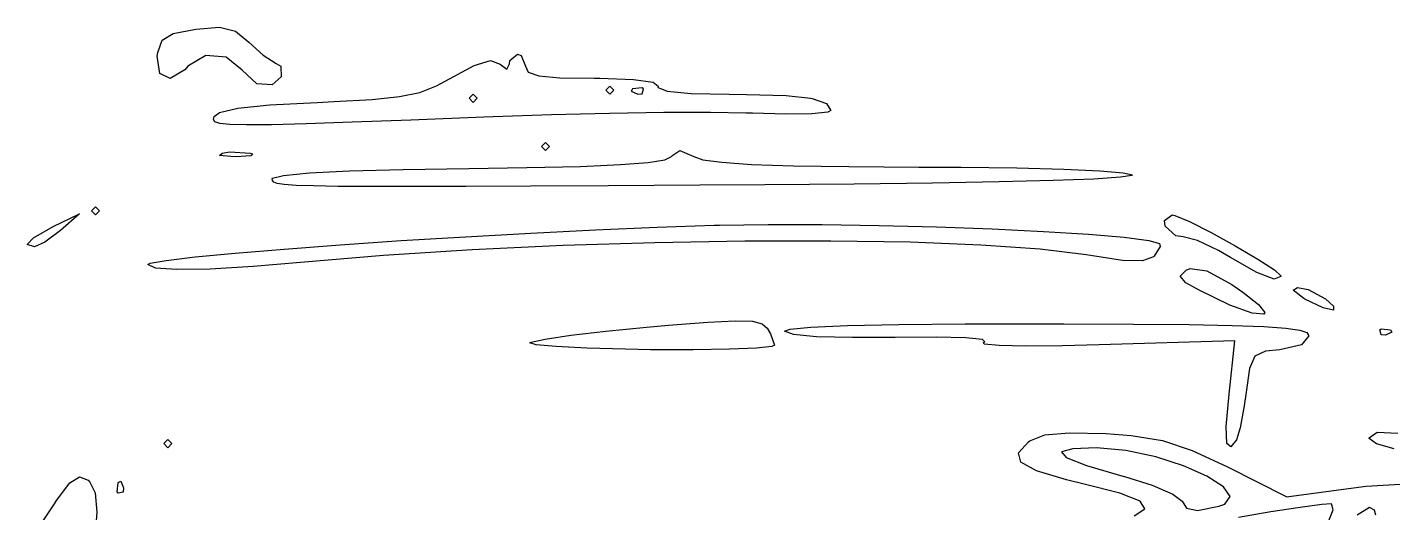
# Model space of a CAD drawing. Extents: x 111.7 to 189.1, y -142.8 to -74.9.
# Drawn here: x 144.24 to 161.72, y -112.05 to -105.83 of the extents above; entities that cross this region are included whole.
import ezdxf

# ---------------------------------------------------------------- set-up
doc = ezdxf.new("R2010")
doc.units = 0
doc.layers.add('BLACK', color=7, linetype='CONTINUOUS')

msp = doc.modelspace()

# ---------------------------------------------------------------- linework, layer by layer
at = {"layer": 'BLACK', "linetype": 'CONTINUOUS'}
for p, q in [((146.112, -105.91), (146.402, -105.856)), ((146.402, -105.856), (146.705, -105.832)), ((146.705, -105.832), (146.907, -105.88)), ((146.907, -105.88), (147.078, -106.021)), ((145.913, -106.154), (145.969, -105.996)), ((145.969, -105.996), (146.112, -105.91)), ((147.078, -106.021), (147.262, -106.19)), ((145.907, -106.202), (145.913, -106.154)), ((145.938, -106.424), (145.907, -106.202)), ((146.528, -106.192), (146.299, -106.33)), ((146.79, -106.213), (146.528, -106.192)), ((146.995, -106.381), (146.79, -106.213)), ((147.262, -106.19), (147.43, -106.296)), ((150.419, -106.256), (150.516, -106.176)), ((150.516, -106.176), (150.563, -106.193)), ((150.563, -106.193), (150.618, -106.33)), ((146.258, -106.376), (146.07, -106.487)), ((146.299, -106.33), (146.258, -106.376)), ((147.18, -106.555), (146.995, -106.381)), ((147.43, -106.296), (147.487, -106.331)), ((147.487, -106.331), (147.494, -106.465)), ((149.703, -106.463), (149.964, -106.323)), ((149.964, -106.323), (150.171, -106.259)), ((150.171, -106.259), (150.294, -106.304)), ((150.294, -106.304), (150.38, -106.369)), ((150.38, -106.369), (150.413, -106.299)), ((150.413, -106.299), (150.419, -106.256)), ((150.618, -106.33), (150.655, -106.407)), ((146.07, -106.487), (145.938, -106.424)), ((147.377, -106.567), (147.18, -106.555)), ((147.494, -106.465), (147.377, -106.567)), ((149.482, -106.583), (149.703, -106.463)), ((150.655, -106.407), (150.791, -106.454)), ((150.791, -106.454), (151.06, -106.478)), ((151.06, -106.478), (151.498, -106.484)), ((151.498, -106.484), (151.572, -106.485)), ((151.572, -106.485), (152.001, -106.499)), ((152.001, -106.499), (152.254, -106.533)), ((152.254, -106.533), (152.315, -106.587)), ((148.658, -106.757), (149.008, -106.72)), ((149.008, -106.72), (149.267, -106.665)), ((149.267, -106.665), (149.482, -106.583)), ((149.95, -106.69), (149.899, -106.741)), ((149.899, -106.741), (149.95, -106.793)), ((150.001, -106.741), (149.95, -106.69)), ((149.95, -106.793), (150.001, -106.741)), ((151.698, -106.587), (151.647, -106.639)), ((151.647, -106.639), (151.698, -106.69)), ((151.75, -106.639), (151.698, -106.587)), ((151.698, -106.69), (151.75, -106.639)), ((151.981, -106.639), (151.973, -106.652)), ((151.973, -106.652), (152.058, -106.69)), ((151.989, -106.621), (151.981, -106.639)), ((152.112, -106.609), (151.989, -106.621)), ((152.058, -106.69), (152.112, -106.683)), ((152.127, -106.621), (152.112, -106.609)), ((152.112, -106.683), (152.127, -106.621)), ((152.315, -106.587), (152.313, -106.604)), ((152.313, -106.604), (152.358, -106.621)), ((152.358, -106.621), (152.432, -106.651)), ((152.432, -106.651), (152.741, -106.68)), ((152.741, -106.68), (153.226, -106.69)), ((153.226, -106.69), (153.449, -106.691)), ((153.449, -106.691), (153.955, -106.707)), ((153.955, -106.707), (154.268, -106.741)), ((154.268, -106.741), (154.288, -106.744)), ((154.288, -106.744), (154.47, -106.806)), ((146.633, -106.973), (146.702, -106.921)), ((146.702, -106.921), (146.937, -106.867)), ((146.937, -106.867), (147.349, -106.825)), ((147.349, -106.825), (147.953, -106.793)), ((147.953, -106.793), (148.167, -106.784)), ((148.167, -106.784), (148.658, -106.757)), ((152.39, -106.924), (151.695, -106.935)), ((152.988, -106.923), (152.39, -106.924)), ((153.441, -106.93), (152.988, -106.923)), ((154.487, -106.918), (154.285, -106.939)), ((154.47, -106.806), (154.526, -106.897)), ((154.526, -106.897), (154.487, -106.918)), ((146.625, -107.012), (146.633, -106.973)), ((146.643, -107.042), (146.625, -107.012)), ((146.707, -107.064), (146.643, -107.042)), ((146.836, -107.078), (146.707, -107.064)), ((147.05, -107.083), (146.836, -107.078)), ((147.369, -107.08), (147.05, -107.083)), ((147.812, -107.068), (147.369, -107.08)), ((148.399, -107.048), (147.812, -107.068)), ((149.15, -107.02), (148.399, -107.048)), ((150.085, -106.983), (149.15, -107.02)), ((150.207, -106.978), (150.085, -106.983)), ((150.951, -106.953), (150.207, -106.978)), ((151.695, -106.935), (150.951, -106.953)), ((153.523, -106.933), (153.441, -106.93)), ((153.949, -106.945), (153.523, -106.933)), ((154.285, -106.939), (153.949, -106.945)), ((146.704, -107.472), (146.736, -107.442)), ((146.736, -107.442), (146.835, -107.426)), ((146.835, -107.426), (147.096, -107.442)), ((147.096, -107.442), (147.125, -107.451)), ((147.125, -107.451), (147.103, -107.478)), ((150.824, -107.358), (150.875, -107.307)), ((150.875, -107.41), (150.824, -107.358)), ((150.875, -107.307), (150.927, -107.358)), ((150.927, -107.358), (150.875, -107.41)), ((152.493, -107.476), (152.596, -107.411)), ((152.596, -107.411), (152.774, -107.488)), ((146.847, -107.488), (146.704, -107.472)), ((146.916, -107.489), (146.847, -107.488)), ((147.103, -107.478), (146.916, -107.489)), ((150.634, -107.629), (151.321, -107.613)), ((151.321, -107.613), (151.834, -107.591)), ((151.834, -107.591), (152.188, -107.564)), ((152.188, -107.564), (152.4, -107.528)), ((152.4, -107.528), (152.487, -107.485)), ((152.487, -107.485), (152.493, -107.476)), ((152.774, -107.488), (152.888, -107.527)), ((152.888, -107.527), (153.131, -107.561)), ((153.131, -107.561), (153.512, -107.587)), ((153.512, -107.587), (154.048, -107.606)), ((154.048, -107.606), (154.757, -107.616)), ((154.757, -107.616), (155.654, -107.621)), ((155.654, -107.621), (156.194, -107.624)), ((156.194, -107.624), (156.908, -107.633)), ((147.379, -107.77), (147.383, -107.762)), ((147.381, -107.794), (147.379, -107.77)), ((147.397, -107.815), (147.381, -107.794)), ((147.383, -107.762), (147.523, -107.728)), ((147.523, -107.728), (147.855, -107.697)), ((147.855, -107.697), (148.368, -107.672)), ((148.368, -107.672), (149.052, -107.653)), ((149.052, -107.653), (149.894, -107.639)), ((149.894, -107.639), (150.634, -107.629)), ((157.372, -107.795), (156.68, -107.812)), ((156.908, -107.633), (157.506, -107.648)), ((157.893, -107.775), (157.372, -107.795)), ((157.506, -107.648), (157.967, -107.669)), ((158.232, -107.753), (157.893, -107.775)), ((157.967, -107.669), (158.267, -107.694)), ((158.38, -107.73), (158.232, -107.753)), ((158.267, -107.694), (158.385, -107.722)), ((158.385, -107.722), (158.38, -107.73)), ((147.443, -107.832), (147.397, -107.815)), ((147.533, -107.846), (147.443, -107.832)), ((147.683, -107.856), (147.533, -107.846)), ((147.907, -107.864), (147.683, -107.856)), ((148.222, -107.869), (147.907, -107.864)), ((148.641, -107.872), (148.222, -107.869)), ((149.181, -107.872), (148.641, -107.872)), ((149.857, -107.871), (149.181, -107.872)), ((150.683, -107.867), (149.857, -107.871)), ((151.675, -107.861), (150.683, -107.867)), ((152.848, -107.854), (151.675, -107.861)), ((153.683, -107.849), (152.848, -107.854)), ((154.825, -107.84), (153.683, -107.849)), ((155.828, -107.827), (154.825, -107.84)), ((156.68, -107.812), (155.828, -107.827)), ((145.065, -108.181), (145.117, -108.13)), ((145.117, -108.13), (145.168, -108.181)), ((144.577, -108.384), (144.911, -108.222)), ((144.911, -108.222), (144.668, -108.433)), ((145.117, -108.232), (145.065, -108.181)), ((145.168, -108.181), (145.117, -108.232)), ((158.795, -108.304), (158.892, -108.232)), ((158.805, -108.38), (158.795, -108.304)), ((158.892, -108.232), (158.93, -108.24)), ((158.93, -108.24), (159.117, -108.319)), ((159.117, -108.319), (159.393, -108.459)), ((144.323, -108.526), (144.577, -108.384)), ((144.667, -108.434), (144.469, -108.582)), ((144.668, -108.433), (144.667, -108.434)), ((149.85, -108.514), (150.687, -108.467)), ((150.687, -108.467), (151.513, -108.426)), ((151.513, -108.426), (152.305, -108.392)), ((152.305, -108.392), (153.035, -108.367)), ((153.035, -108.367), (153.1, -108.366)), ((153.1, -108.366), (153.723, -108.357)), ((153.723, -108.357), (154.415, -108.358)), ((154.415, -108.358), (155.143, -108.369)), ((155.143, -108.369), (155.879, -108.388)), ((155.879, -108.388), (156.59, -108.414)), ((156.59, -108.414), (157.248, -108.445)), ((157.248, -108.445), (157.822, -108.481)), ((157.822, -108.481), (158.281, -108.52)), ((158.942, -108.502), (158.805, -108.38)), ((159.393, -108.459), (159.701, -108.629)), ((144.244, -108.615), (144.323, -108.526)), ((144.334, -108.644), (144.244, -108.615)), ((144.469, -108.582), (144.334, -108.644)), ((146.903, -108.723), (147.529, -108.671)), ((147.529, -108.671), (148.246, -108.617)), ((148.246, -108.617), (149.028, -108.564)), ((149.028, -108.564), (149.85, -108.514)), ((151.102, -108.628), (149.935, -108.683)), ((152.276, -108.591), (151.102, -108.628)), ((153.427, -108.571), (152.276, -108.591)), ((154.525, -108.569), (153.427, -108.571)), ((155.541, -108.585), (154.525, -108.569)), ((156.444, -108.62), (155.541, -108.585)), ((157.205, -108.674), (156.444, -108.62)), ((157.794, -108.747), (157.205, -108.674)), ((158.281, -108.52), (158.595, -108.56)), ((158.595, -108.56), (158.734, -108.601)), ((158.741, -108.639), (158.663, -108.764)), ((158.734, -108.601), (158.741, -108.639)), ((159.033, -108.515), (158.942, -108.502)), ((159.217, -108.561), (159.033, -108.515)), ((159.489, -108.69), (159.217, -108.561)), ((159.701, -108.629), (159.989, -108.799)), ((145.818, -108.853), (146.022, -108.816)), ((146.022, -108.816), (146.392, -108.772)), ((146.392, -108.772), (146.903, -108.723)), ((147.739, -108.845), (147.136, -108.896)), ((148.804, -108.756), (147.739, -108.845)), ((149.935, -108.683), (148.804, -108.756)), ((157.847, -108.756), (157.794, -108.747)), ((158.26, -108.818), (157.847, -108.756)), ((158.516, -108.824), (158.26, -108.818)), ((158.654, -108.773), (158.516, -108.824)), ((158.663, -108.764), (158.654, -108.773)), ((159.64, -108.779), (159.489, -108.69)), ((159.977, -108.972), (159.64, -108.779)), ((159.989, -108.799), (160.202, -108.938)), ((145.785, -108.871), (145.818, -108.853)), ((145.883, -108.915), (145.785, -108.871)), ((146.158, -108.933), (145.883, -108.915)), ((146.585, -108.927), (146.158, -108.933)), ((147.136, -108.896), (146.585, -108.927)), ((158.997, -109.017), (159.075, -108.941)), ((159.071, -109.105), (158.997, -109.017)), ((159.075, -108.941), (159.124, -108.922)), ((159.124, -108.922), (159.338, -108.95)), ((159.338, -108.95), (159.659, -109.125)), ((160.2, -109.056), (159.977, -108.972)), ((160.285, -109.021), (160.2, -109.056)), ((160.202, -108.938), (160.285, -109.016)), ((160.285, -109.016), (160.285, -109.021)), ((159.238, -109.2), (159.071, -109.105)), ((159.632, -109.389), (159.238, -109.2)), ((159.659, -109.125), (159.8, -109.222)), ((160.443, -109.2), (160.496, -109.162)), ((160.577, -109.303), (160.443, -109.2)), ((160.496, -109.162), (160.636, -109.191)), ((160.636, -109.191), (160.856, -109.309)), ((159.8, -109.222), (160, -109.383)), ((160.593, -109.312), (160.577, -109.303)), ((160.825, -109.425), (160.593, -109.312)), ((160.856, -109.309), (160.958, -109.401)), ((159.917, -109.494), (159.632, -109.389)), ((160.065, -109.506), (159.917, -109.494)), ((160, -109.383), (160.079, -109.482)), ((160.079, -109.482), (160.065, -109.506)), ((160.958, -109.454), (160.825, -109.425)), ((160.958, -109.401), (160.958, -109.454)), ((151.199, -109.776), (151.645, -109.724)), ((151.645, -109.724), (152.168, -109.672)), ((152.168, -109.672), (152.448, -109.646)), ((152.448, -109.646), (152.954, -109.606)), ((152.954, -109.606), (153.301, -109.589)), ((153.301, -109.589), (153.522, -109.596)), ((153.522, -109.596), (153.648, -109.627)), ((153.648, -109.627), (153.712, -109.683)), ((153.712, -109.683), (153.754, -109.757)), ((153.935, -109.724), (154.005, -109.696)), ((154.047, -109.766), (153.935, -109.724)), ((154.005, -109.696), (154.272, -109.67)), ((154.272, -109.67), (154.738, -109.65)), ((154.738, -109.65), (155.397, -109.636)), ((155.397, -109.636), (156.245, -109.629)), ((156.245, -109.629), (157.278, -109.628)), ((157.278, -109.628), (157.507, -109.629)), ((157.507, -109.629), (158.4, -109.633)), ((158.4, -109.633), (159.112, -109.639)), ((159.112, -109.639), (159.661, -109.649)), ((159.661, -109.649), (160.067, -109.663)), ((160.067, -109.663), (160.349, -109.683)), ((160.349, -109.683), (160.526, -109.709)), ((160.526, -109.709), (160.618, -109.742)), ((161.553, -109.706), (161.568, -109.694)), ((161.567, -109.768), (161.553, -109.706)), ((161.568, -109.694), (161.69, -109.706)), ((161.69, -109.706), (161.706, -109.737)), ((150.673, -109.872), (150.692, -109.862)), ((150.756, -109.896), (150.673, -109.872)), ((150.692, -109.862), (150.869, -109.824)), ((151.01, -109.919), (150.756, -109.896)), ((150.869, -109.824), (151.199, -109.776)), ((153.754, -109.757), (153.805, -109.903)), ((154.343, -109.794), (154.047, -109.766)), ((154.803, -109.806), (154.343, -109.794)), ((155.349, -109.804), (154.803, -109.806)), ((155.875, -109.8), (155.349, -109.804)), ((156.254, -109.809), (155.875, -109.8)), ((156.468, -109.829), (156.254, -109.809)), ((156.498, -109.858), (156.468, -109.829)), ((156.48, -109.866), (156.498, -109.858)), ((156.489, -109.891), (156.48, -109.866)), ((156.679, -109.907), (156.489, -109.891)), ((157.959, -109.898), (157.49, -109.909)), ((159.695, -109.846), (157.959, -109.898)), ((159.622, -110.531), (159.695, -109.846)), ((160.645, -109.783), (160.549, -109.899)), ((160.618, -109.742), (160.645, -109.783)), ((161.622, -109.775), (161.567, -109.768)), ((161.706, -109.737), (161.622, -109.775)), ((151.402, -109.939), (151.01, -109.919)), ((151.898, -109.954), (151.402, -109.939)), ((152.219, -109.96), (151.898, -109.954)), ((152.764, -109.962), (152.219, -109.96)), ((153.228, -109.955), (152.764, -109.962)), ((153.576, -109.94), (153.228, -109.955)), ((153.773, -109.918), (153.576, -109.94)), ((153.805, -109.903), (153.773, -109.918)), ((157.021, -109.913), (156.679, -109.907)), ((157.49, -109.909), (157.021, -109.913)), ((159.952, -110.044), (159.884, -110.199)), ((160.089, -109.981), (159.952, -110.044)), ((160.273, -109.96), (160.089, -109.981)), ((160.549, -109.899), (160.273, -109.96)), ((159.884, -110.199), (159.84, -110.503)), ((159.587, -110.942), (159.622, -110.531)), ((159.84, -110.503), (159.816, -110.679)), ((159.816, -110.679), (159.765, -110.96)), ((159.594, -111.163), (159.587, -110.942)), ((145.991, -111.163), (146.042, -111.112)), ((146.042, -111.112), (146.094, -111.163)), ((157.071, -111.127), (157.264, -111.052)), ((157.264, -111.052), (157.576, -111.023)), ((157.576, -111.023), (158.049, -111.035)), ((158.049, -111.035), (158.368, -111.058)), ((158.368, -111.058), (158.772, -111.124)), ((159.718, -111.114), (159.644, -111.205)), ((159.765, -110.96), (159.718, -111.114)), ((161.416, -111.089), (161.518, -111.015)), ((161.416, -111.098), (161.416, -111.089)), ((161.507, -111.166), (161.416, -111.098)), ((161.518, -111.015), (161.782, -111.031)), ((146.042, -111.215), (145.991, -111.163)), ((146.094, -111.163), (146.042, -111.215)), ((156.927, -111.279), (157.055, -111.139)), ((156.956, -111.4), (156.927, -111.279)), ((157.055, -111.139), (157.071, -111.127)), ((157.623, -111.228), (157.479, -111.269)), ((157.479, -111.269), (157.537, -111.342)), ((157.925, -111.218), (157.623, -111.228)), ((158.3, -111.25), (157.925, -111.218)), ((158.683, -111.331), (158.3, -111.25)), ((158.772, -111.124), (159.151, -111.25)), ((159.151, -111.25), (159.603, -111.462)), ((159.644, -111.205), (159.594, -111.163)), ((161.735, -111.228), (161.507, -111.166)), ((157.156, -111.513), (156.956, -111.4)), ((157.537, -111.342), (157.799, -111.445)), ((157.799, -111.445), (158.264, -111.579)), ((159.04, -111.446), (158.683, -111.331)), ((159.339, -111.58), (159.04, -111.446)), ((159.603, -111.462), (160.351, -111.841)), ((144.79, -111.664), (144.911, -111.587)), ((144.911, -111.587), (145.022, -111.632)), ((145.022, -111.632), (145.046, -111.656)), ((145.408, -111.66), (145.439, -111.644)), ((145.439, -111.644), (145.477, -111.729)), ((157.541, -111.628), (157.156, -111.513)), ((157.767, -111.681), (157.541, -111.628)), ((158.264, -111.579), (158.284, -111.584)), ((158.284, -111.584), (158.637, -111.695)), ((159.549, -111.717), (159.339, -111.58)), ((144.618, -111.893), (144.79, -111.664)), ((145.046, -111.656), (145.114, -111.794)), ((145.114, -111.794), (145.132, -112.039)), ((145.396, -111.782), (145.408, -111.66)), ((145.408, -111.797), (145.396, -111.782)), ((145.469, -111.783), (145.408, -111.797)), ((145.477, -111.729), (145.469, -111.783)), ((158.224, -111.797), (157.767, -111.681)), ((158.484, -111.9), (158.224, -111.797)), ((158.637, -111.695), (158.901, -111.809)), ((158.901, -111.809), (159.02, -111.901)), ((159.636, -111.841), (159.549, -111.717)), ((160.359, -111.845), (161.213, -111.728)), ((161.213, -111.728), (161.375, -111.708)), ((161.375, -111.708), (162.158, -111.663)), ((144.311, -112.356), (144.592, -111.932)), ((144.592, -111.932), (144.618, -111.893)), ((158.546, -111.996), (158.484, -111.9)), ((159.02, -111.901), (159.077, -111.988)), ((159.077, -111.988), (159.22, -112.019)), ((159.22, -112.019), (159.493, -111.965)), ((159.493, -111.965), (159.569, -111.938)), ((159.569, -111.938), (159.636, -111.841)), ((160.53, -111.979), (160.157, -112.037)), ((160.351, -111.841), (160.359, -111.845)), ((160.811, -111.942), (160.53, -111.979)), ((160.931, -111.933), (160.811, -111.942)), ((160.953, -112.009), (160.931, -111.933)), ((161.418, -111.979), (161.262, -112.078)), ((161.483, -112.017), (161.418, -111.979)), ((145.132, -112.039), (145.104, -112.437)), ((158.407, -112.088), (158.546, -111.996)), ((160.157, -112.037), (159.742, -112.109)), ((160.902, -112.14), (160.953, -112.009)), ((161.5, -112.08), (161.483, -112.017))]:
    msp.add_line(p, q, dxfattribs=at)

doc.saveas('drawing.dxf')
